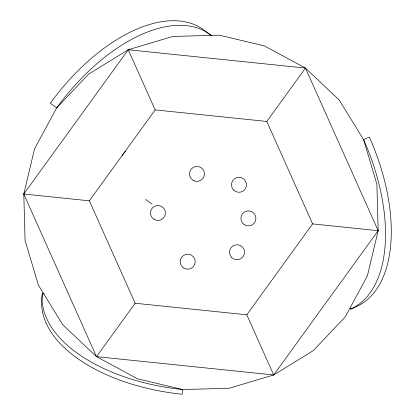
<?xml version="1.0" encoding="UTF-8"?>
<svg xmlns="http://www.w3.org/2000/svg" width="415" height="415" viewBox="0 0 415 415"><rect width="100%" height="100%" fill="white"/><g stroke="black" fill="none" stroke-linecap="round" stroke-linejoin="round"><path stroke-width="0.62" d="M42.32 293.659L41.832 298.359A149.452 80.946 5.9 0 0 182.164 394.25L182.652 389.545A149.452 80.946 5.9 0 1 42.32 293.659L44.249 293.856M23.785 194.033L34.564 148.798L56.684 107.89L88.639 74.103L128.245 49.743L172.811 36.458L219.296 35.166L264.531 45.946L305.44 68.065L339.221 100.02L363.587 139.627L376.872 184.193L378.164 230.678L367.384 275.913L345.264 316.821L313.309 350.602L273.703 374.968L229.137 388.253L182.652 389.545L137.412 378.765L96.508 356.646L62.722 324.691L38.362 285.084L25.076 240.518L23.785 194.033L128.245 49.743L305.44 68.065L378.164 230.678L273.703 374.968L96.508 356.646L23.785 194.033L89.344 200.813L135.16 303.256L246.79 314.803L312.604 223.898L266.788 121.45L155.153 109.908L89.344 200.813M96.508 356.646L135.16 303.256M266.788 121.45L305.44 68.065M122.249 155.36L125.413 151.273M350.711 309.102L356.469 306.529A149.452 80.946 65.9 0 0 369.345 137.054L363.587 139.627A149.452 80.946 65.9 0 1 350.711 309.102L350.182 307.92M312.604 223.898L378.164 230.678M211.173 35.555L207.241 32.712A149.452 80.946 -54.1 0 0 50.298 103.268L56.684 107.89A149.452 80.946 -54.1 0 1 211.147 35.249M145.634 199.449L152.02 204.071M128.245 49.743L155.153 109.908M246.79 314.803L273.703 374.968M154.193 219.457A7.501 7.501 0 0 0 165.44 212.962A7.501 7.501 0 0 0 154.193 206.468A7.501 7.501 0 0 0 154.193 219.457M193.219 180.375A7.501 7.501 0 0 0 204.465 173.88A7.501 7.501 0 0 0 193.219 167.385A7.501 7.501 0 0 0 193.219 180.375M233.681 190.096A7.501 7.501 0 0 0 246.23 186.734A7.501 7.501 0 0 0 237.043 177.547A7.501 7.501 0 0 0 233.681 190.096M183.959 268.173A7.501 7.501 0 0 0 195.211 261.678A7.501 7.501 0 0 0 183.959 255.178A7.501 7.501 0 0 0 183.959 268.173M231.731 257.539A7.501 7.501 0 0 0 244.279 254.177A7.501 7.501 0 0 0 235.092 244.99A7.501 7.501 0 0 0 231.731 257.539M244.648 224.894A7.501 7.501 0 0 0 255.899 218.399A7.501 7.501 0 0 0 244.648 211.904A7.501 7.501 0 0 0 244.648 224.894"/></g></svg>
